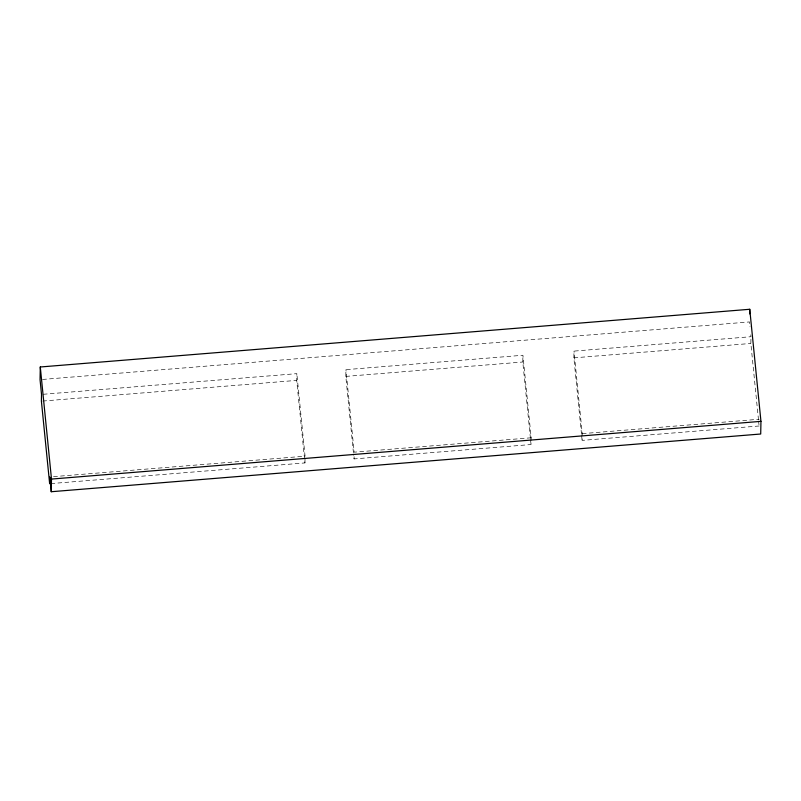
<?xml version="1.0" encoding="UTF-8"?>
<svg xmlns="http://www.w3.org/2000/svg" width="801" height="801" viewBox="0 0 801 801"><rect width="100%" height="100%" fill="white"/><g stroke="black" fill="none" stroke-linecap="round" stroke-linejoin="round"><path stroke-width="0.6" stroke-dasharray="4 3" d="M50.894 483.594L304.941 462.928L296.7 380.395L296.821 373.646L42.773 394.312M304.941 462.928L305.051 457.311M353.441 452.775L345.802 376.4L345.932 369.651L522.923 355.254L531.173 437.787L531.043 444.535L354.052 458.933L353.561 454.007M354.052 458.933L354.102 456.69M530.432 438.377L522.793 362.012L522.923 355.254M581.496 434.232L573.866 357.857L573.987 351.108L750.978 336.71L750.617 333.016M759.098 425.992L582.107 440.39L582.237 433.641L573.987 351.108M758.487 419.834L750.847 343.459L750.938 338.953M42.543 379.444L749.506 321.932L749.996 326.858M42.643 401.061L296.7 380.395M345.802 376.4L522.793 362.012M573.866 357.857L750.847 343.459M53.507 476.645L305.071 456.18L296.821 373.646M531.173 437.787L354.182 452.185L345.932 369.651M582.237 433.641L759.228 419.243M758.607 421.066L758.978 424.76M581.616 435.464L582.107 440.39M530.552 439.609L531.043 444.535"/><path stroke-width="1.2" d="M40.29 366.988L40.05 379.644L41.522 394.412L41.402 401.171L49.642 483.694L49.772 476.945L51.254 491.724L760.71 434.012L760.95 421.356L749.746 309.276L40.29 366.988L51.494 479.068L51.254 491.724M749.656 313.882L749.746 309.276M51.494 479.068L760.95 421.356"/></g></svg>
